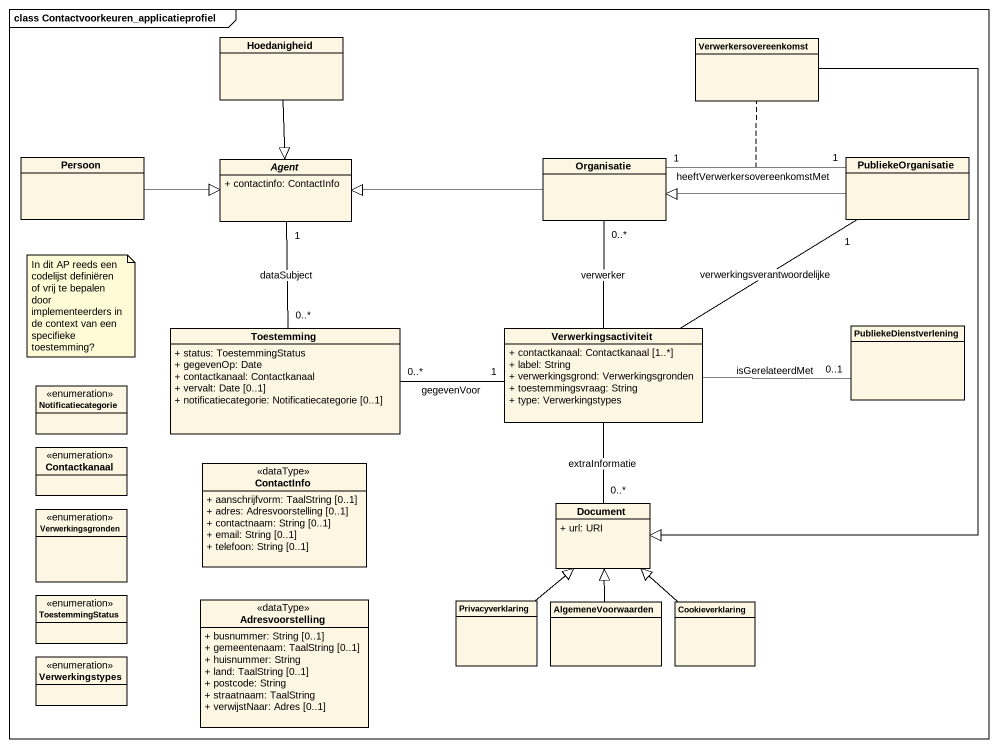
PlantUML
@startuml
mainframe class Contactvoorkeuren_applicatieprofiel
hide circle
hide empty members
skinparam classAttributeIconSize 0
class Hoedanigheid
class Verwerkersovereenkomst
class Persoon
abstract class "Agent" as Agent_ {
  + contactinfo: ContactInfo
}
class Organisatie
class PubliekeOrganisatie
class Toestemming {
  + status: ToestemmingStatus
  + gegevenOp: Date
  + contactkanaal: Contactkanaal
  + vervalt: Date [0..1]
  + notificatiecategorie: Notificatiecategorie [0..1]
}
class Verwerkingsactiviteit {
  + contactkanaal: Contactkanaal [1..*]
  + label: String
  + verwerkingsgrond: Verwerkingsgronden
  + toestemmingsvraag: String
  + type: Verwerkingstypes
}
class PubliekeDienstverlening
enum Notificatiecategorie
enum Contactkanaal
class ContactInfo <<dataType>> {
  + aanschrijfvorm: TaalString [0..1]
  + adres: Adresvoorstelling [0..1]
  + contactnaam: String [0..1]
  + email: String [0..1]
  + telefoon: String [0..1]
}
class Document {
  + url: URI
}
enum Verwerkingsgronden
enum ToestemmingStatus
class Adresvoorstelling <<dataType>> {
  + busnummer: String [0..1]
  + gemeentenaam: TaalString [0..1]
  + huisnummer: String
  + land: TaalString [0..1]
  + postcode: String
  + straatnaam: TaalString
  + verwijstNaar: Adres [0..1]
}
class Privacyverklaring
class AlgemeneVoorwaarden
class Cookieverklaring
enum Verwerkingstypes
Hoedanigheid --|> Agent_
Verwerkersovereenkomst --|> Document
Persoon -right-|> Agent_
Organisatie -left-|> Agent_
PubliekeOrganisatie "1" -left- "1" Organisatie : heeftVerwerkersovereenkomstMet
(PubliekeOrganisatie, Organisatie) .. Verwerkersovereenkomst
PubliekeOrganisatie -left-|> Organisatie
Toestemming "0..*" -up- "1" Agent_ : dataSubject
Toestemming "0..*" -right- "1" Verwerkingsactiviteit : gegevenVoor
Verwerkingsactiviteit -up- "0..*" Organisatie : verwerker
Verwerkingsactiviteit -up- "1" PubliekeOrganisatie : verwerkingsverantwoordelijke
Verwerkingsactiviteit -right- "0..1" PubliekeDienstverlening : isGerelateerdMet
Verwerkingsactiviteit -- "0..*" Document : extraInformatie
Privacyverklaring -up-|> Document
AlgemeneVoorwaarden -up-|> Document
Cookieverklaring -up-|> Document
note as N1
  In dit AP reeds een codelijst definiëren of vrij te bepalen door implementeerders in de context van een specifieke toestemming?
end note
@enduml
